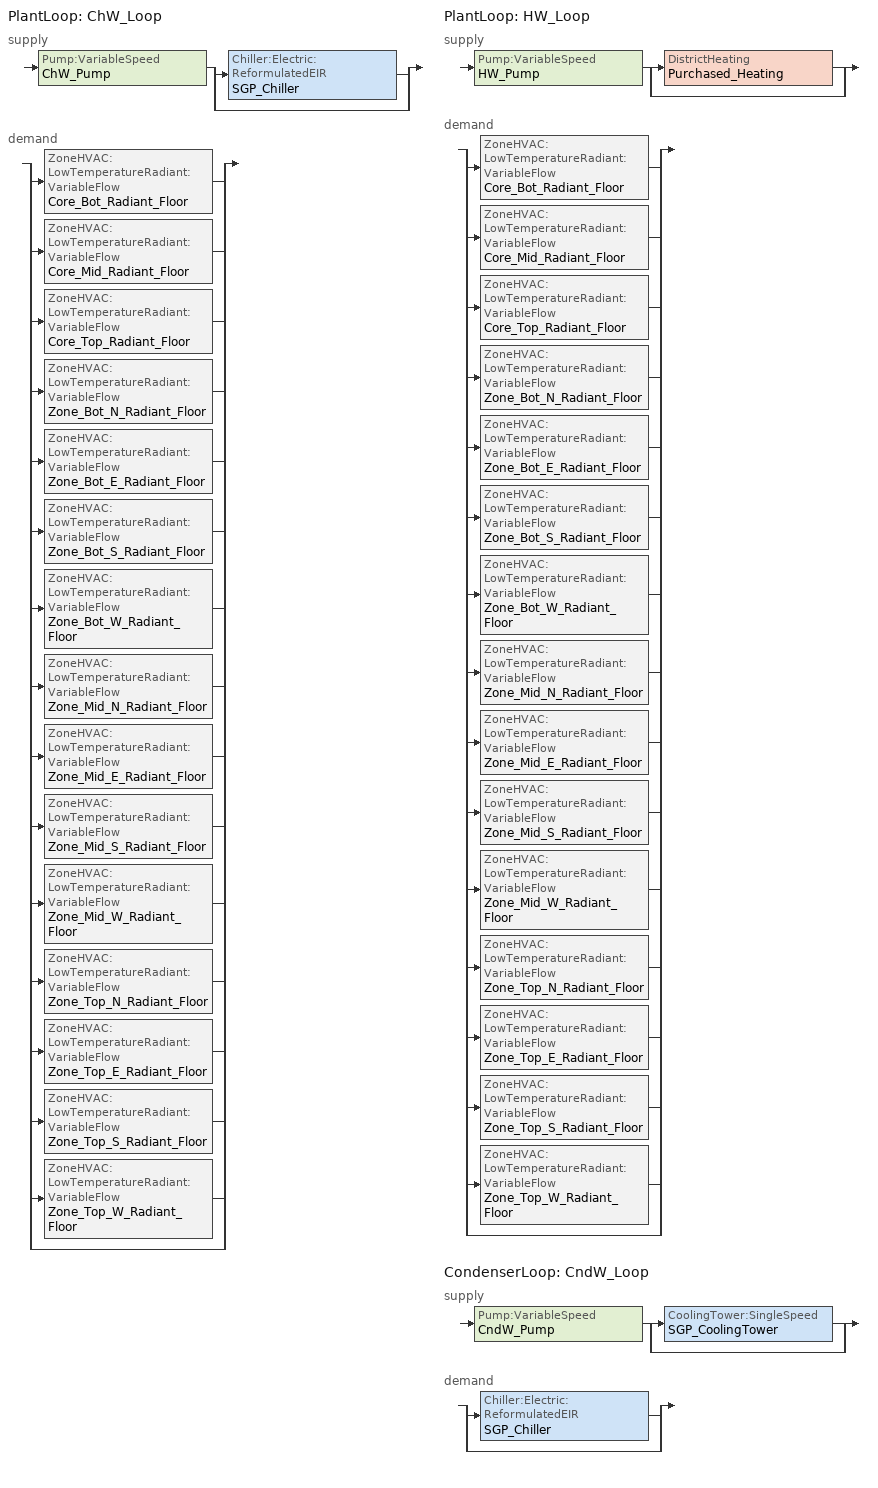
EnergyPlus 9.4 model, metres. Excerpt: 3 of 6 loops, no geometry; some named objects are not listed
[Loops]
PlantLoop 'ChW_Loop'
 supply: Pump:VariableSpeed 'ChW_Pump' > split
  | Chiller:Electric:ReformulatedEIR 'SGP_Chiller'
  | bypass
 demand: split
  | ZoneHVAC:LowTemperatureRadiant:VariableFlow 'Core_Bot_Radiant_Floor'
  | ZoneHVAC:LowTemperatureRadiant:VariableFlow 'Core_Mid_Radiant_Floor'
  | ZoneHVAC:LowTemperatureRadiant:VariableFlow 'Core_Top_Radiant_Floor'
  | ZoneHVAC:LowTemperatureRadiant:VariableFlow 'Zone_Bot_N_Radiant_Floor'
  | ZoneHVAC:LowTemperatureRadiant:VariableFlow 'Zone_Bot_E_Radiant_Floor'
  | ZoneHVAC:LowTemperatureRadiant:VariableFlow 'Zone_Bot_S_Radiant_Floor'
  | ZoneHVAC:LowTemperatureRadiant:VariableFlow 'Zone_Bot_W_Radiant_Floor'
  | ZoneHVAC:LowTemperatureRadiant:VariableFlow 'Zone_Mid_N_Radiant_Floor'
  | ZoneHVAC:LowTemperatureRadiant:VariableFlow 'Zone_Mid_E_Radiant_Floor'
  | ZoneHVAC:LowTemperatureRadiant:VariableFlow 'Zone_Mid_S_Radiant_Floor'
  | ZoneHVAC:LowTemperatureRadiant:VariableFlow 'Zone_Mid_W_Radiant_Floor'
  | ZoneHVAC:LowTemperatureRadiant:VariableFlow 'Zone_Top_N_Radiant_Floor'
  | ZoneHVAC:LowTemperatureRadiant:VariableFlow 'Zone_Top_E_Radiant_Floor'
  | ZoneHVAC:LowTemperatureRadiant:VariableFlow 'Zone_Top_S_Radiant_Floor'
  | ZoneHVAC:LowTemperatureRadiant:VariableFlow 'Zone_Top_W_Radiant_Floor'
  | bypass
PlantLoop 'HW_Loop'
 supply: Pump:VariableSpeed 'HW_Pump' > split
  | DistrictHeating 'Purchased_Heating'
  | bypass
 demand: split
  | ZoneHVAC:LowTemperatureRadiant:VariableFlow 'Core_Bot_Radiant_Floor'
  | ZoneHVAC:LowTemperatureRadiant:VariableFlow 'Core_Mid_Radiant_Floor'
  | ZoneHVAC:LowTemperatureRadiant:VariableFlow 'Core_Top_Radiant_Floor'
  | ZoneHVAC:LowTemperatureRadiant:VariableFlow 'Zone_Bot_N_Radiant_Floor'
  | ZoneHVAC:LowTemperatureRadiant:VariableFlow 'Zone_Bot_E_Radiant_Floor'
  | ZoneHVAC:LowTemperatureRadiant:VariableFlow 'Zone_Bot_S_Radiant_Floor'
  | ZoneHVAC:LowTemperatureRadiant:VariableFlow 'Zone_Bot_W_Radiant_Floor'
  | ZoneHVAC:LowTemperatureRadiant:VariableFlow 'Zone_Mid_N_Radiant_Floor'
  | ZoneHVAC:LowTemperatureRadiant:VariableFlow 'Zone_Mid_E_Radiant_Floor'
  | ZoneHVAC:LowTemperatureRadiant:VariableFlow 'Zone_Mid_S_Radiant_Floor'
  | ZoneHVAC:LowTemperatureRadiant:VariableFlow 'Zone_Mid_W_Radiant_Floor'
  | ZoneHVAC:LowTemperatureRadiant:VariableFlow 'Zone_Top_N_Radiant_Floor'
  | ZoneHVAC:LowTemperatureRadiant:VariableFlow 'Zone_Top_E_Radiant_Floor'
  | ZoneHVAC:LowTemperatureRadiant:VariableFlow 'Zone_Top_S_Radiant_Floor'
  | ZoneHVAC:LowTemperatureRadiant:VariableFlow 'Zone_Top_W_Radiant_Floor'
  | bypass
CondenserLoop 'CndW_Loop'
 supply: Pump:VariableSpeed 'CndW_Pump' > split
  | CoolingTower:SingleSpeed 'SGP_CoolingTower'
  | bypass
 demand: split
  | Chiller:Electric:ReformulatedEIR 'SGP_Chiller'
  | bypass
[Sizing:Plant]
Name | Loop Type | Design Loop Exit Temperature {C} | Loop Design Temperature Difference {deltaC}
ChW_Loop | Cooling | 15 | 5
CndW_Loop | Cooling | 30 | 5
HW_Loop | Heating | 40 | 10
[ZoneHVAC:LowTemperatureRadiant:VariableFlow] Availability Schedule=Sch_ACMV; Fluid to Radiant Surface Heat Transfer Model=ConvectionOnly; Hydronic Tubing Inside Diameter {m}=0.013; Hydronic Tubing Outside Diameter {m}=0.016; Hydronic Tubing Length {m}=autosize; Hydronic Tubing Conductivity {W/m-K}=0.35; Temperature Control Type=MeanAirTemperature; Setpoint Control Type=HalfFlowPower; Heating Design Capacity Method=HeatingDesignCapacity; Heating Design Capacity {W}=Autosize; Fraction of Autosized Heating Design Capacity=1; Maximum Hot Water Flow {m3/s}=Autosize; Heating Control Throttling Range {deltaC}=0.5; Cooling Design Capacity Method=CoolingDesignCapacity; Cooling Design Capacity {W}=Autosize; Maximum Cold Water Flow {m3/s}=Autosize; Cooling Control Throttling Range {deltaC}=2; Condensation Control Type=Off; Condensation Control Dewpoint Offset {C}=1; Number of Circuits=OnePerSurface; Circuit Length {m}=106.7
Name | Zone | Surface Name or Radiant Surface Group | Heating Control Temperature Schedule | Cooling Control Temperature Schedule
Core_Bot_Radiant_Floor | Core_Bot | Core_Bot_Radiant_Floor_Surfaces | Sch_Zone_Radiant_Heating_Setpoint_Core | Sch_Zone_Radiant_Cooling_Setpoint_Core
Core_Mid_Radiant_Floor | Core_Mid | Core_Mid_Radiant_Floor_Surfaces | Sch_Zone_Radiant_Heating_Setpoint_Core | Sch_Zone_Radiant_Cooling_Setpoint_Core
Core_Top_Radiant_Floor | Core_Top | Core_Top_Radiant_Floor_Surfaces | Sch_Zone_Radiant_Heating_Setpoint_Core | Sch_Zone_Radiant_Cooling_Setpoint_Core
Zone_Bot_N_Radiant_Floor | Zone_Bot_N | Zone_Bot_N_Radiant_Floor_Surfaces | Sch_Zone_Radiant_Heating_Setpoint_Perimeter | Sch_Zone_Radiant_Cooling_Setpoint_Perimeter
Zone_Bot_E_Radiant_Floor | Zone_Bot_E | Zone_Bot_E_Radiant_Floor_Surfaces | Sch_Zone_Radiant_Heating_Setpoint_Perimeter | Sch_Zone_Radiant_Cooling_Setpoint_Perimeter
Zone_Bot_S_Radiant_Floor | Zone_Bot_S | Zone_Bot_S_Radiant_Floor_Surfaces | Sch_Zone_Radiant_Heating_Setpoint_Perimeter | Sch_Zone_Radiant_Cooling_Setpoint_Perimeter
Zone_Bot_W_Radiant_Floor | Zone_Bot_W | Zone_Bot_W_Radiant_Floor_Surfaces | Sch_Zone_Radiant_Heating_Setpoint_Perimeter | Sch_Zone_Radiant_Cooling_Setpoint_Perimeter
Zone_Mid_N_Radiant_Floor | Zone_Mid_N | Zone_Mid_N_Radiant_Floor_Surfaces | Sch_Zone_Radiant_Heating_Setpoint_Perimeter | Sch_Zone_Radiant_Cooling_Setpoint_Perimeter
Zone_Mid_E_Radiant_Floor | Zone_Mid_E | Zone_Mid_E_Radiant_Floor_Surfaces | Sch_Zone_Radiant_Heating_Setpoint_Perimeter | Sch_Zone_Radiant_Cooling_Setpoint_Perimeter
Zone_Mid_S_Radiant_Floor | Zone_Mid_S | Zone_Mid_S_Radiant_Floor_Surfaces | Sch_Zone_Radiant_Heating_Setpoint_Perimeter | Sch_Zone_Radiant_Cooling_Setpoint_Perimeter
Zone_Mid_W_Radiant_Floor | Zone_Mid_W | Zone_Mid_W_Radiant_Floor_Surfaces | Sch_Zone_Radiant_Heating_Setpoint_Perimeter | Sch_Zone_Radiant_Cooling_Setpoint_Perimeter
Zone_Top_N_Radiant_Floor | Zone_Top_N | Zone_Top_N_Radiant_Floor_Surfaces | Sch_Zone_Radiant_Heating_Setpoint_Perimeter | Sch_Zone_Radiant_Cooling_Setpoint_Perimeter
Zone_Top_E_Radiant_Floor | Zone_Top_E | Zone_Top_E_Radiant_Floor_Surfaces | Sch_Zone_Radiant_Heating_Setpoint_Perimeter | Sch_Zone_Radiant_Cooling_Setpoint_Perimeter
Zone_Top_S_Radiant_Floor | Zone_Top_S | Zone_Top_S_Radiant_Floor_Surfaces | Sch_Zone_Radiant_Heating_Setpoint_Perimeter | Sch_Zone_Radiant_Cooling_Setpoint_Perimeter
Zone_Top_W_Radiant_Floor | Zone_Top_W | Zone_Top_W_Radiant_Floor_Surfaces | Sch_Zone_Radiant_Heating_Setpoint_Perimeter | Sch_Zone_Radiant_Cooling_Setpoint_Perimeter
[ZoneHVAC:LowTemperatureRadiant:SurfaceGroup]
Core_Bot_Radiant_Floor_Surfaces: Surface 1=Ceiling-Core_Bot-AutoCreated; Flow Fraction for Surface 1=0.196; Surface 2=Core_Bot_Floor; Flow Fraction for Surface 2=0.412; Surface 3=Core_Bot_Floor_3; Flow Fraction for Surface 3=0.196; Surface 4=Core_Bot_Floor_4; Flow Fraction for Surface 4=0.196
Core_Mid_Radiant_Floor_Surfaces: Surface 1=Core_Mid_Floor; Flow Fraction for Surface 1=1
Core_Top_Radiant_Floor_Surfaces: Surface 1=Core_Top_Floor; Flow Fraction for Surface 1=1
Zone_Bot_N_Radiant_Floor_Surfaces: Surface 1=Zone_Bot_N_Floor; Flow Fraction for Surface 1=0.58; Surface 2=Ceiling-Zone_Bot_N-AutoCreated; Flow Fraction for Surface 2=0.42
Zone_Bot_E_Radiant_Floor_Surfaces: Surface 1=Zone_Bot_E_Floor; Flow Fraction for Surface 1=1
Zone_Bot_S_Radiant_Floor_Surfaces: Surface 1=Zone_Bot_S-AutoCreated; Flow Fraction for Surface 1=0.42; Surface 2=Zone_Bot_S_Floor; Flow Fraction for Surface 2=0.58
Zone_Bot_W_Radiant_Floor_Surfaces: Surface 1=Zone_Bot_W_Floor; Flow Fraction for Surface 1=1
Zone_Mid_N_Radiant_Floor_Surfaces: Surface 1=Zone_Mid_N_Floor; Flow Fraction for Surface 1=1
Zone_Mid_E_Radiant_Floor_Surfaces: Surface 1=Zone_Mid_E_Floor; Flow Fraction for Surface 1=1
Zone_Mid_S_Radiant_Floor_Surfaces: Surface 1=Zone_Mid_S_Floor; Flow Fraction for Surface 1=1
Zone_Mid_W_Radiant_Floor_Surfaces: Surface 1=Zone_Mid_W_Floor; Flow Fraction for Surface 1=1
Zone_Top_N_Radiant_Floor_Surfaces: Surface 1=Zone_Top_N_Floor; Flow Fraction for Surface 1=1
Zone_Top_E_Radiant_Floor_Surfaces: Surface 1=Zone_Top_E_Floor; Flow Fraction for Surface 1=1
Zone_Top_S_Radiant_Floor_Surfaces: Surface 1=Zone_Top_S_Floor; Flow Fraction for Surface 1=1
Zone_Top_W_Radiant_Floor_Surfaces: Surface 1=Zone_Top_W_Floor; Flow Fraction for Surface 1=1
[Pump:VariableSpeed] Design Maximum Flow Rate {m3/s}=Autosize; Motor Efficiency=0.9; Fraction of Motor Inefficiencies to Fluid Stream=0; Coefficient 1 of the Part Load Performance Curve=0; Coefficient 2 of the Part Load Performance Curve=1; Coefficient 3 of the Part Load Performance Curve=0; Coefficient 4 of the Part Load Performance Curve=0; Design Minimum Flow Rate {m3/s}=0; Pump Control Type=Intermittent
Name | Design Pump Head {Pa} | Design Power Consumption {W}
ChW_Pump; CndW_Pump | 350000 | Autosize
HW_Pump | 2e+05 | 30000
[Chiller:Electric:ReformulatedEIR]
SGP_Chiller: Reference Capacity {W}=Autosize; Reference COP {W/W}=6.286; Reference Leaving Chilled Water Temperature {C}=6.7; Reference Leaving Condenser Water Temperature {C}=32; Reference Chilled Water Flow Rate {m3/s}=Autosize; Reference Condenser Water Flow Rate {m3/s}=Autosize; Cooling Capacity Function of Temperature Curve=WC_Cent_2010_Pb_CapFT; Electric Input to Cooling Output Ratio Function of Temperature Curve=WC_Cent_2010_Pb_EIRFT; Electric Input to Cooling Output Ratio Function of Part Load Ratio Curve Type=LeavingCondenserWaterTemperature; Electric Input to Cooling Output Ratio Function of Part Load Ratio Curve=WC_Cent_Gt600_2010_Pa_EIRFPLR; Minimum Part Load Ratio=0.1; Maximum Part Load Ratio=1; Optimum Part Load Ratio=1; Minimum Unloading Ratio=0.1; Fraction of Compressor Electric Consumption Rejected by Condenser=1; Leaving Chilled Water Lower Temperature Limit {C}=2; Chiller Flow Mode Type=NotModulated
[DistrictHeating]
Purchased_Heating: Nominal Capacity {W}=1e+06
[CoolingTower:SingleSpeed]
SGP_CoolingTower: Design Water Flow Rate {m3/s}=Autosize; Design Air Flow Rate {m3/s}=Autosize; Design Fan Power {W}=Autosize; Design U-Factor Times Area Value {W/K}=114900; Free Convection Regime Air Flow Rate {m3/s}=Autocalculate; Free Convection Regime Air Flow Rate Sizing Factor=0.125; Free Convection Regime U-Factor Times Area Value {W/K}=11480; Free Convection U-Factor Times Area Value Sizing Factor=0.1; Performance Input Method=UFactorTimesAreaAndDesignWaterFlowRate; Heat Rejection Capacity and Nominal Capacity Sizing Ratio=1.25; Free Convection Nominal Capacity Sizing Factor=0.1; Design Inlet Air Dry-Bulb Temperature {C}=35; Design Inlet Air Wet-Bulb Temperature {C}=25.6; Design Approach Temperature {deltaC}=autosize; Design Range Temperature {deltaC}=autosize; Basin Heater Capacity {W/K}=0; Basin Heater Setpoint Temperature {C}=2; Evaporation Loss Factor {percent/K}=0.2; Drift Loss Percent {percent}=0.008; Blowdown Concentration Ratio=3; Capacity Control=FanCycling; Number of Cells=3; Cell Control=MinimalCell; Cell Minimum  Water Flow Rate Fraction=0.33; Cell Maximum Water Flow Rate Fraction=2.5; Sizing Factor=1
[PlantLoop] Fluid Type=Water; Maximum Loop Flow Rate {m3/s}=Autosize; Minimum Loop Flow Rate {m3/s}=0; Plant Loop Volume {m3}=Autocalculate
Name | Plant Equipment Operation Scheme | Maximum Loop Temperature {C} | Minimum Loop Temperature {C}
ChW_Loop | ChW_Loop_Operation_Scheme_List | 98 | 1
HW_Loop | HW_Loop_Operation_Scheme_List | 100 | 10
[CondenserLoop]
CndW_Loop: Fluid Type=Water; Condenser Equipment Operation Scheme=CndW_Loop_Operation_Scheme_List; Maximum Loop Temperature {C}=80; Minimum Loop Temperature {C}=5; Maximum Loop Flow Rate {m3/s}=Autosize; Minimum Loop Flow Rate {m3/s}=0; Condenser Loop Volume {m3}=Autocalculate
[PlantEquipmentList]
ChW_Equipment_List: SGP_Chiller
HW_Equipment_List: Purchased_Heating
[CondenserEquipmentList]
CndW_Equipment_List: SGP_CoolingTower
[PlantEquipmentOperation:CoolingLoad] Load Range 1 Lower Limit {W}=0; Load Range 1 Upper Limit {W}=1e+09
Name | Range 1 Equipment List
ChW_Operation_Scheme | ChW_Equipment_List
CndW_Operation_Scheme | CndW_Equipment_List
[PlantEquipmentOperation:HeatingLoad]
HW_Operation_Scheme: Load Range 1 Lower Limit {W}=0; Load Range 1 Upper Limit {W}=1e+06; Range 1 Equipment List=HW_Equipment_List
[PlantEquipmentOperationSchemes] Control Scheme 1 Schedule=Sch_Always_On
Name | Control Scheme 1
ChW_Loop_Operation_Scheme_List | ChW_Operation_Scheme
HW_Loop_Operation_Scheme_List | HW_Operation_Scheme
[CondenserEquipmentOperationSchemes]
CndW_Loop_Operation_Scheme_List: Control Scheme 1=CndW_Operation_Scheme; Control Scheme 1 Schedule=Sch_Always_On
[SetpointManager:Scheduled] Control Variable=Temperature
Name | Schedule | Setpoint Node or NodeList
ChW_Loop_Setpoint_Manager | Sch_ChW_Loop_Temp | ChW_Supply_Outlet_Node
CndW_Loop_Setpoint_Manager | Sch_CndW_Loop_Temp | CndW_Supply_Outlet_Node
HW_Loop_Setpoint_Manager | Sch_HW_Loop_Temp | HW_Supply_Outlet_Node
[Schedule:Compact]
Sch_Always_On: Through: 12/31, For: AllDays, Until: 24:00, 1
Sch_ChW_Loop_Temp: Through: 12/31, For: AllOtherDays, Until: 24:00, 15
Sch_CndW_Loop_Temp: Through: 12/31, For: AllDays, Until: 24:00, 30
Sch_ACMV: Through: 12/31, For: Weekdays, Until: 01:00, 0, Until: 02:00, 0, Until: 03:00, 0, Until: 04:00, 0, Until: 05:00, 0, Until: 06:00, 0, Until: 07:00, 0, Until: 08:00, 1, Until: 09:00, 1, Until: 10:00, 1, Until: 11:00, 1, Until: 12:00, 1, Until: 13:00, 1, Until: 14:00, 1, Until: 15:00, 1, Until: 16:00, 1, Until: 17:00, 1, Until: 18:00, 1, Until: 19:00, 0, Until: 20:00, 0, Until: 21:00, 0, Until: 22:00, 0, Until: 23:00, 0, Until: 24:00, 0, For: Saturday, Until: 01:00, 0, Until: 02:00, 0, Until: 03:00, 0, Until: 04:00, 0, Until: 05:00, 0, Until: 06:00, 0, Until: 07:00, 0, Until: 08:00, 1, Until: 09:00, 1, Until: 10:00, 1, Until: 11:00, 1, Until: 12:00, 1, Until: 13:00, 1, Until: 14:00, 0, Until: 15:00, 0, Until: 16:00, 0, Until: 17:00, 0, Until: 18:00, 0, Until: 19:00, 0, Until: 20:00, 0, Until: 21:00, 0, Until: 22:00, 0, Until: 23:00, 0, Until: 24:00, 0, For: Sunday Holiday, Until: 01:00, 0, Until: 02:00, 0, Until: 03:00, 0, Until: 04:00, 0, Until: 05:00, 0, Until: 06:00, 0, Until: 07:00, 0, Until: 08:00, 0, Until: 09:00, 0, Until: 10:00, 0, Until: 11:00, 0, Until: 12:00, 0, Until: 13:00, 0, Until: 14:00, 0, Until: 15:00, 0, Until: 16:00, 0, Until: 17:00, 0, Until: 18:00, 0, Until: 19:00, 0, Until: 20:00, 0, Until: 21:00, 0, Until: 22:00, 0, Until: 23:00, 0, Until: 24:00, 0, For: SummerDesignDay AllOtherDays, Until: 01:00, 0, Until: 02:00, 0, Until: 03:00, 0, Until: 04:00, 0, Until: 05:00, 0, Until: 06:00, 0, Until: 07:00, 0, Until: 08:00, 1, Until: 09:00, 1, Until: 10:00, 1, Until: 11:00, 1, Until: 12:00, 1, Until: 13:00, 1, Until: 14:00, 1, Until: 15:00, 1, Until: 16:00, 1, Until: 17:00, 1, Until: 18:00, 1, Until: 19:00, 0, Until: 20:00, 0, Until: 21:00, 0, Until: 22:00, 0, Until: 23:00, 0, Until: 24:00, 0
Sch_Zone_Radiant_Heating_Setpoint_Core; Sch_Zone_Radiant_Heating_Setpoint_Perimeter: Through: 12/31, For: AllDays, Until: 24:00, 20
Sch_Zone_Radiant_Cooling_Setpoint_Core; Sch_Zone_Radiant_Cooling_Setpoint_Perimeter: Through: 12/31, For: AllDays, Until: 24:00, 28
Sch_HW_Loop_Temp: Through: 12/31, For: AllDays, Until: 24:00, 40
[Curve:Bicubic]
WC_Cent_Gt600_2010_Pa_EIRFPLR: Coefficient1 Constant=-0.136053; Coefficient2 x=0.0086427; Coefficient3 x**2=3.85558e-06; Coefficient4 y=1.024034; Coefficient5 y**2=0.0604744; Coefficient6 x*y=-0.00894786; Coefficient7 x**3=0; Coefficient8 y**3=0.057066; Coefficient9 x**2*y=0; Coefficient10 x*y**2=0; Minimum Value of x=31.13; Maximum Value of x=36.52; Minimum Value of y=0.19; Maximum Value of y=1.03
[Curve:Biquadratic] Minimum Value of x=5; Maximum Value of x=10; Minimum Value of y=17.78; Maximum Value of y=46.11
Name | Coefficient1 Constant | Coefficient2 x | Coefficient3 x**2 | Coefficient4 y | Coefficient5 y**2 | Coefficient6 x*y
WC_Cent_2010_Pb_CapFT | 0.536234 | 0.005581 | -0.0013654 | 0.0488966 | -0.0012018 | 0.0010523
WC_Cent_2010_Pb_EIRFT | 1.08218 | 0.0042977 | -0.0013182 | -0.0260781 | 0.0008256 | -0.0006013
